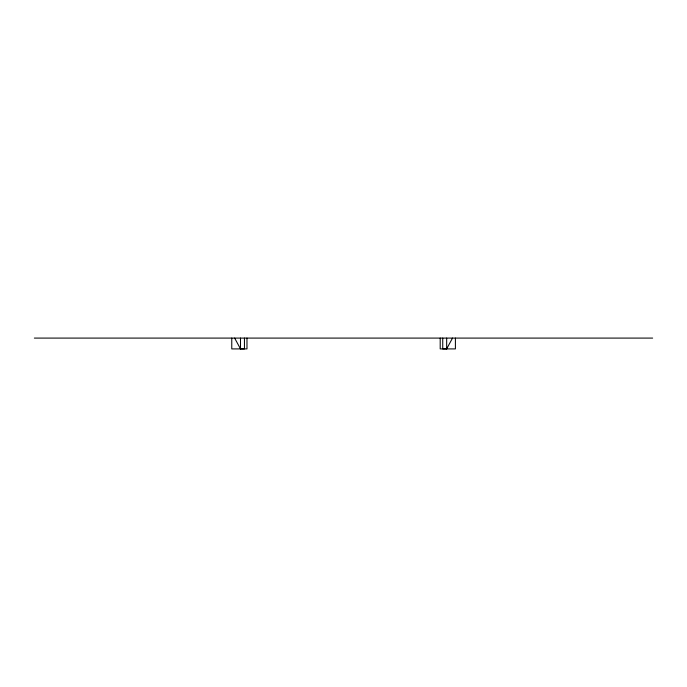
<?xml version="1.0" encoding="UTF-8"?>
<svg xmlns="http://www.w3.org/2000/svg" width="687" height="687" viewBox="0 0 687 687"><rect width="100%" height="100%" fill="white"/><g stroke="black" fill="none" stroke-linecap="round" stroke-linejoin="round"><path stroke-width="1.03" d="M442.737 338.09L442.737 348.91L446.653 348.876L452.527 338.09M34.35 338.09L652.65 338.09M234.653 338.09L240.502 348.91L244.443 348.91L244.443 338.09M455.404 338.09L455.404 348.91L440.204 348.91L440.204 338.09M446.67 338.09L446.67 348.91M246.977 338.09L246.977 348.91L231.768 348.91L231.768 338.09M240.502 338.09L240.502 348.91"/></g></svg>
